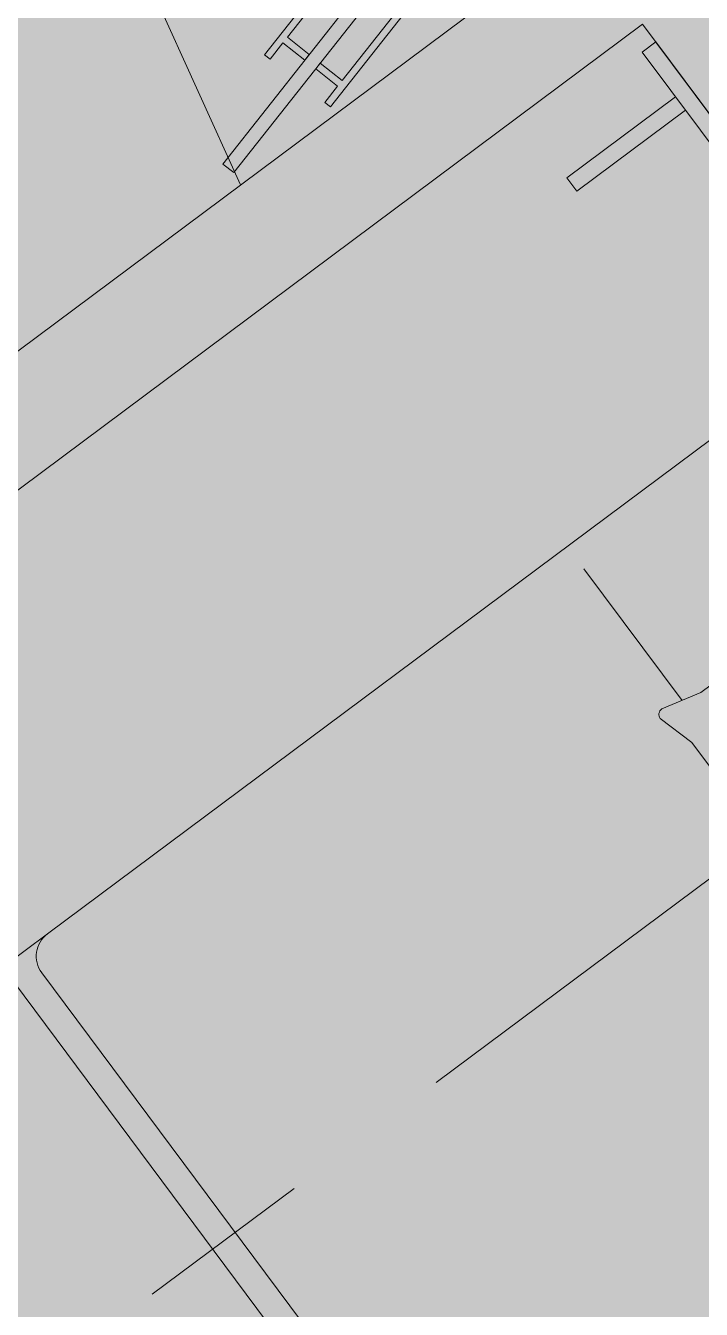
# Model space of a CAD drawing. Header units: metres. Extents: x -466 to 1322, y -1072 to 50.
# Drawn here: x 441.013 to 442.225, y -404.991 to -402.69 of the extents above; entities that cross this region are included whole.
import ezdxf

# ---------------------------------------------------------------- set-up
doc = ezdxf.new("R2010")
doc.units = ezdxf.units.M
for name, pattern in [('B1 P BAJA$0$HIDDEN', [9.525, 6.35, -3.175]), ('CENTER2', [28.575, 19.05, -3.175, 3.175, -3.175]), ('HIDDEN', [9.525, 6.35, -3.175])]:
    doc.linetypes.add(name, pattern=pattern)
for name, color, linetype, lineweight in [('A - Hatch muros', 4, 'Continuous', 0), ('A - PROY', 250, 'B1 P BAJA$0$HIDDEN', 0), ('A-DOOR', 2, 'Continuous', 9), ('A-EJES', 61, 'CENTER2', 0), ('A-Fixt', 122, 'Continuous', 5), ('A-MUEBLES', 5, 'Continuous', 0), ('A-MURO INT', 4, 'Continuous', 0)]:
    doc.layers.add(name, color=color, linetype=linetype, lineweight=lineweight)
doc.layers.add('Hatch Interior', color=7, linetype='Continuous', lineweight=0, true_color=0xaf6350)

msp = doc.modelspace()

# ---------------------------------------------------------------- hatches: boundary and pattern name
at = {"layer": 'A - Hatch muros', "transparency": 33554687}
h = msp.add_hatch(color=256, dxfattribs=at)
h.dxf.hatch_style = 1
h.paths.add_polyline_path([(450.8226, -397.9464), (443.1164, -403.6904), (445.6862, -407.138), (445.5258, -407.2575), (444.2111, -405.4936), (443.8102, -405.7924), (443.6906, -405.6321), (444.0915, -405.3333), (442.1194, -402.6874), (439.5537, -404.5998), (439.4342, -404.4394), (441.9999, -402.527), (440.9241, -401.0838), (438.5188, -402.8767), (439.1164, -403.6785), (438.9561, -403.798), (438.2389, -402.8359), (440.8046, -400.9235), (440.6253, -400.6829), (440.7857, -400.5634), (441.1443, -401.0445), (442.7478, -399.8492), (442.8674, -400.0096), (441.2638, -401.2048), (442.9969, -403.53), (444.4401, -402.4543), (443.1851, -400.7706), (443.3454, -400.651), (444.6004, -402.3348), (448.8499, -399.1674), (448.6108, -398.8467), (448.7712, -398.7271), (449.0102, -399.0479), (450.7461, -397.754)])
at = {"layer": 'Hatch Interior', "transparency": 33554687}
h = msp.add_hatch(color=256, dxfattribs=at)
h.dxf.hatch_style = 1
edge = h.paths.add_edge_path()
edge.add_line((417.7382, -422.6064), (419.3856, -424.8173))
edge.add_arc((419.7198, -425.4323), 0.7, 36.6996, 118.5178, ccw=False)
edge.add_line((420.2811, -425.014), (421.6441, -423.998))
edge.add_line((421.6441, -423.998), (425.1105, -425.6739))
edge.add_line((425.1105, -425.6739), (423.8168, -428.3498))
edge.add_line((423.8168, -428.3498), (449.7456, -440.8852))
edge.add_line((449.7456, -440.8852), (452.2266, -435.7535))
edge.add_line((452.2266, -435.7535), (452.8795, -434.403))
edge.add_line((452.8795, -434.403), (426.2776, -421.5422))
edge.add_line((426.2776, -421.5422), (424.9683, -419.8365))
edge.add_line((424.9683, -419.8365), (443.8484, -405.7639))
edge.add_line((443.8484, -405.7639), (442.6531, -404.1604))
edge.add_line((442.6531, -404.1604), (449.1895, -399.2884))
edge.add_line((449.1895, -399.2884), (446.0819, -395.1192))
edge.add_line((446.0819, -395.1192), (408.2908, -423.2873))
edge.add_line((408.2908, -423.2873), (413.4672, -425.7899))
edge.add_line((413.4672, -425.7899), (417.7382, -422.6064))

# ---------------------------------------------------------------- linework, layer by layer
at = {"layer": 'A - PROY', "linetype": 'HIDDEN'}
msp.add_line((440.6788, -401.3877), (441.3985, -402.9752), dxfattribs=at)
at = {"layer": 'A-DOOR'}
msp.add_line((441.8005, -402.3886), (441.3667, -402.938), dxfattribs=at)
msp.add_lwpolyline([(441.8005, -402.3886), (441.8202, -402.4041), (441.3862, -402.9533), (441.3667, -402.938)], dxfattribs=at)
at = {"layer": 'A-EJES', "ltscale": 0.1}
msp.add_line((445.5676, -401.7386), (409.6606, -428.5024), dxfattribs=at)
at = {"layer": 'A-Fixt'}
for points in [[(441.5138, -402.7517), (441.5216, -402.7418), (441.4824, -402.7108), (441.6993, -402.4361), (441.7386, -402.4671), (441.7464, -402.4571), (441.7072, -402.4261), (441.7303, -402.3969), (441.7204, -402.389), (441.4415, -402.7421), (441.4514, -402.75), (441.4745, -402.7207)], [(441.5334, -402.7672), (441.5413, -402.7573), (441.5805, -402.7882), (441.7974, -402.5136), (441.7582, -402.4826), (441.7661, -402.4726), (441.8053, -402.5036), (441.8284, -402.4743), (441.8384, -402.4822), (441.5595, -402.8354), (441.5495, -402.8275), (441.5726, -402.7982)]]:
    msp.add_lwpolyline(points, close=True, dxfattribs=at)
at = {"layer": 'A-MUEBLES'}
for p, q in [((442.143, -402.7191), (442.1188, -402.7372)), ((442.3465, -402.9921), (442.143, -402.7191)), ((442.2029, -402.7995), (442.1432, -402.7193)), ((442.1188, -402.7372), (442.3223, -403.0102)), ((442.2208, -402.8235), (442.2029, -402.7995)), ((442.1786, -402.8173), (441.9835, -402.9627)), ((442.1966, -402.8416), (442.1786, -402.8173)), ((442.3465, -402.9921), (442.2208, -402.8235)), ((442.0016, -402.9869), (442.1966, -402.8416)), ((441.9835, -402.9627), (442.0016, -402.9869)), ((442.4152, -403.3022), (441.0522, -404.3182)), ((442.1902, -403.8997), (442.0142, -403.6635)), ((442.2239, -403.8856), (442.4521, -403.7155)), ((442.1539, -403.9148), (442.2239, -403.8856)), ((442.2077, -403.9753), (442.1508, -403.9319)), ((442.4598, -404.3135), (442.2077, -403.9753)), ((441.0522, -404.3182), (440.972, -404.3779)), ((440.972, -404.3779), (442.1673, -405.9815)), ((441.042, -404.3881), (442.1775, -405.9115))]:
    msp.add_line(p, q, dxfattribs=at)
msp.add_arc((441.0821, -404.3583), 0.05, 126.6996, 216.6996, dxfattribs=at)
msp.add_ellipse((442.161, -403.9243), major_axis=(0.0102, 0.0076), ratio=0.934205, start_param=1.570796, end_param=3.141593, dxfattribs=at)
at = {"layer": 'A-MURO INT'}
msp.add_lwpolyline([(444.0915, -405.3333), (442.1194, -402.6874), (439.5537, -404.5998), (439.4342, -404.4394), (441.9999, -402.527), (440.9241, -401.0838), (438.5188, -402.8767), (439.1164, -403.6785), (438.9561, -403.798), (438.2389, -402.8359), (440.8046, -400.9235), (440.6253, -400.6829), (440.7857, -400.5634), (441.1443, -401.0445), (442.7478, -399.8492), (442.8674, -400.0096), (441.2638, -401.2048), (442.9969, -403.53), (444.4401, -402.4543), (443.1851, -400.7706), (443.3454, -400.651), (444.6004, -402.3348), (448.8499, -399.1674)], dxfattribs=at)

doc.saveas('drawing.dxf')
